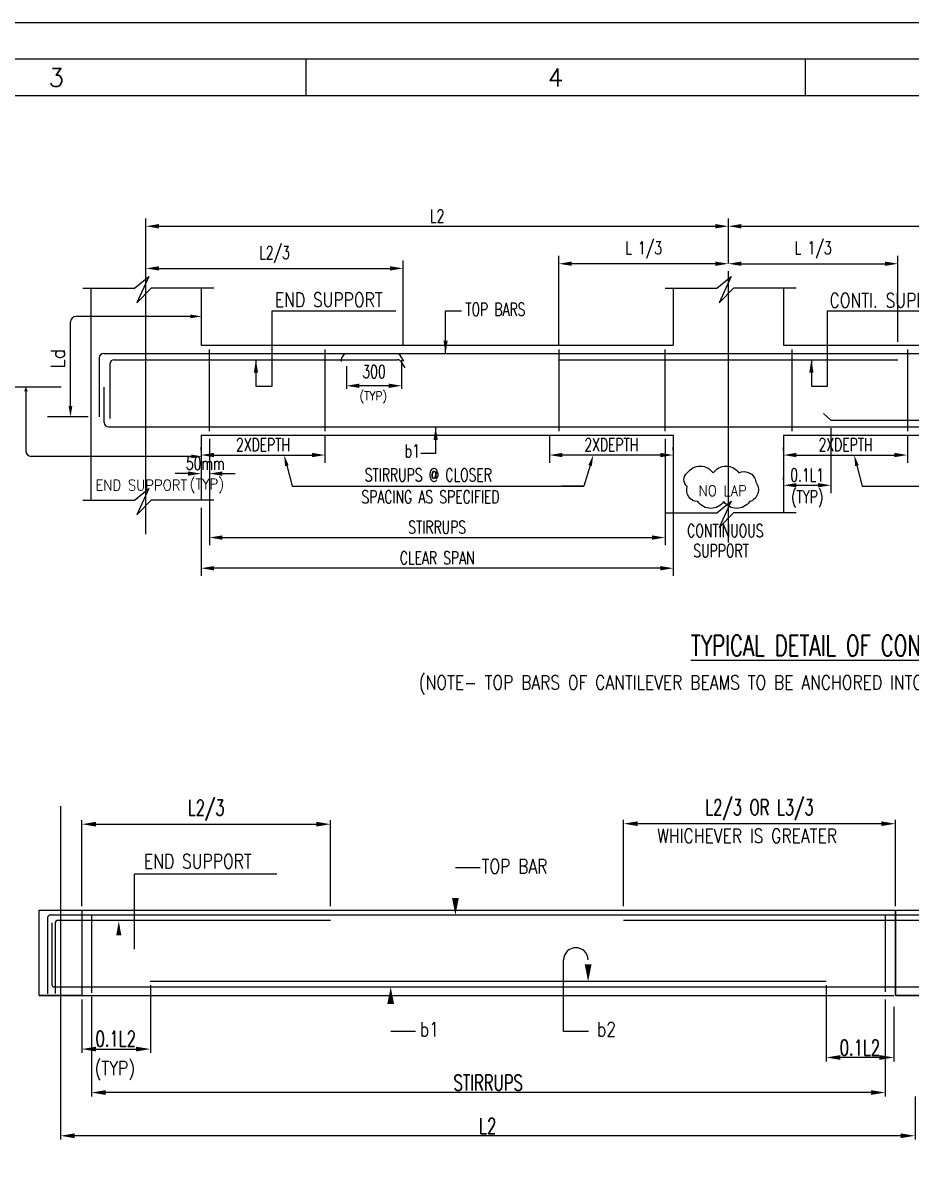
# Model space of a CAD drawing. Extents: x 520771 to 639546, y -254136 to -170582.
# Drawn here: x 545693 to 562885, y -192625 to -170582 of the extents above; entities that cross this region are included whole.
import ezdxf
from ezdxf.enums import TextEntityAlignment as Align
from ezdxf.lldxf.tags import DXFTag

# ---------------------------------------------------------------- set-up
doc = ezdxf.new("R2010")
doc.units = 0
doc.header["$LTSCALE"] = 500
doc.header["$MEASUREMENT"] = 0
doc.layers.get('DEFPOINTS').update_dxf_attribs({"color": 4})
for name, color, linetype in [('08', 4, 'Continuous'), ('CEN', 8, 'CENTER'), ('COL', 1, 'Continuous'), ('DIM', 5, 'Continuous'), ('hat', 8, 'Continuous'), ('LINK', 2, 'Continuous'), ('PNA', 10, 'Continuous'), ('REINFORCEMENT', 6, 'Continuous'), ('S-REINF', 6, 'Continuous'), ('S-SCHEDULE', 2, 'Continuous'), ('ST', 6, 'Continuous'), ('TXT', 4, 'Continuous')]:
    doc.layers.add(name, color=color, linetype=linetype)
doc.layers.add('HEADING-TXT', color=1, linetype='Continuous', lineweight=25)
doc.styles.add('ROMANS', font='r.shx', dxfattribs={"width": 0.7, "bigfont": 'bigfont.shx'})
doc.styles.add('ROMENT', font='r.shx', dxfattribs={"bigfont": 'bigfont.shx'})
tags = doc.linetypes.add('CENTER', pattern=[2, 1.25, -0.25, 0.25, -0.25]).pattern_tags.tags
tags[10:11] = [DXFTag(74, 4), DXFTag(75, 0), DXFTag(340, '0'), DXFTag(46, 1.0), DXFTag(50, 0.0), DXFTag(44, 0.0), DXFTag(45, 0.0)]
tags[8:9] = [DXFTag(74, 4), DXFTag(75, 0), DXFTag(340, '0'), DXFTag(46, 1.0), DXFTag(50, 0.0), DXFTag(44, 0.0), DXFTag(45, 0.0)]
tags[6:7] = [DXFTag(74, 4), DXFTag(75, 0), DXFTag(340, '0'), DXFTag(46, 1.0), DXFTag(50, 0.0), DXFTag(44, 0.0), DXFTag(45, 0.0)]
tags[4:5] = [DXFTag(74, 4), DXFTag(75, 0), DXFTag(340, '0'), DXFTag(46, 1.0), DXFTag(50, 0.0), DXFTag(44, 0.0), DXFTag(45, 0.0)]
doc.dimstyles.new('5', dxfattribs={"dimtxt": 250, "dimasz": 250, "dimexe": 60, "dimexo": 60, "dimgap": 150, "dimtad": 1, "dimdec": 0, "dimlfac": 0.2, "dimzin": 0, "dimdsep": 46, "dimtxsty": 'ROMANS', "dimcen": -250, "dimclrd": 5, "dimclre": 5, "dimclrt": 4, "dimadec": 0, "dimazin": 0, "dimtfac": 1, "dimtdec": 0, "dimtix": 1, "dimtofl": 0, "dimtmove": 2, "dimatfit": 3, "dimfxl": 1, "dimtolj": 1, "dimtzin": 0, "dimarcsym": 0})
doc.dimstyles.new('Copy of INT2TIMES', dxfattribs={"dimtxt": 300, "dimasz": 275, "dimexe": 75, "dimexo": 75, "dimgap": 40, "dimtad": 1, "dimdec": 0, "dimlfac": 0.5, "dimrnd": 5, "dimzin": 0, "dimdsep": 46, "dimtxsty": 'ROMANS', "dimcen": -1, "dimclrd": 5, "dimclre": 5, "dimclrt": 4, "dimadec": 0, "dimazin": 0, "dimtfac": 1, "dimtdec": 0, "dimtix": 1, "dimtofl": 0, "dimtmove": 2, "dimatfit": 3, "dimfxl": 1, "dimtolj": 1, "dimtzin": 0, "dimarcsym": 0})
doc.dimstyles.new('INT1', dxfattribs={"dimtxt": 250, "dimasz": 250, "dimexe": 150, "dimexo": 60, "dimgap": 75, "dimtad": 1, "dimdec": 0, "dimzin": 0, "dimdsep": 46, "dimtxsty": 'ROMANS', "dimcen": -250, "dimclrd": 5, "dimclre": 5, "dimclrt": 4, "dimadec": 0, "dimazin": 0, "dimtfac": 1, "dimtdec": 0, "dimtix": 1, "dimtofl": 0, "dimtmove": 2, "dimatfit": 3, "dimfxl": 1, "dimtolj": 1, "dimtzin": 0, "dimarcsym": 0})

# ---------------------------------------------------------------- blocks, each defined once
blk = doc.blocks.new('A1')
at = {"flags": 128}
blk.add_lwpolyline([(0, 0), (82779, 0), (82779, 58231), (0, 58231)], close=True, dxfattribs=at)
at = {"layer": 'PNA'}
for p, q in [((21187, 57739), (21187, 57247)), ((27921, 57739), (27921, 57247))]:
    blk.add_line(p, q, dxfattribs=at)
at = {"layer": 'PNA', "color": 1}
for points in [[(984, 492), (82287, 492), (82287, 57739), (984, 57739)], [(1969, 984), (81794, 984), (81794, 57247), (1969, 57247)]]:
    blk.add_lwpolyline(points, close=True, dxfattribs=at)
at = {"layer": 'PNA', "style": 'ROMANS'}
for s, p in [('3', (17821, 57493)), ('4', (24555, 57493))]:
    blk.add_text(s, height=246, dxfattribs=at).set_placement(p, align=Align.MIDDLE)
blk = doc.blocks.new('*D18')
at = {"layer": 'DEFPOINTS', "color": 0, "ltscale": 2, "transparency": 16777216}
for p in [(546422, -190783), (562959, -191295), (546422, -192132)]:
    blk.add_point(p, dxfattribs=at)
at = {"layer": 'DIM', "color": 5, "lineweight": -2, "ltscale": 2, "transparency": 16777216}
for p, q in [((546422, -190858), (546422, -192207)), ((562959, -191370), (562959, -192207)), ((562684, -192132), (546697, -192132))]:
    blk.add_line(p, q, dxfattribs=at)
at = {"layer": 'DIM', "color": 5, "ltscale": 2, "transparency": 16777216}
for points in [[(546697, -192086), (546697, -192178), (546422, -192132)], [(562684, -192086), (562684, -192178), (562959, -192132)]]:
    blk.add_solid(points, dxfattribs=at)
at = {"layer": 'DIM', "color": 4, "ltscale": 2, "transparency": 16777216, "insert": (554690, -191942), "char_height": 300, "attachment_point": 5, "style": 'ROMANS'}
blk.add_mtext('\\A1;L2', dxfattribs=at)
blk = doc.blocks.new('*D19')
at = {"layer": 'DEFPOINTS', "color": 0, "ltscale": 2, "transparency": 16777216}
for p in [(547020, -189367), (562380, -189416), (547020, -191295)]:
    blk.add_point(p, dxfattribs=at)
at = {"layer": 'DIM', "color": 5, "lineweight": -2, "ltscale": 2, "transparency": 16777216}
for p, q in [((547020, -189442), (547020, -191370)), ((562380, -189491), (562380, -191370)), ((562105, -191295), (547295, -191295))]:
    blk.add_line(p, q, dxfattribs=at)
at = {"layer": 'DIM', "color": 5, "ltscale": 2, "transparency": 16777216}
for points in [[(547295, -191249), (547295, -191341), (547020, -191295)], [(562105, -191249), (562105, -191341), (562380, -191295)]]:
    blk.add_solid(points, dxfattribs=at)
at = {"layer": 'DIM', "color": 4, "ltscale": 2, "transparency": 16777216, "insert": (554700, -191105), "char_height": 300, "attachment_point": 5, "style": 'ROMANS'}
blk.add_mtext('\\A1;STIRRUPS', dxfattribs=at)
blk = doc.blocks.new('*D21')
at = {"layer": 'DEFPOINTS', "color": 0, "ltscale": 2, "transparency": 16777216}
for p in [(561239, -189140), (562546, -189559), (561239, -190616)]:
    blk.add_point(p, dxfattribs=at)
at = {"layer": 'DIM', "color": 5, "lineweight": -2, "ltscale": 2, "transparency": 16777216}
for p, q in [((561239, -189215), (561239, -190691)), ((562546, -189634), (562546, -190691)), ((562271, -190616), (561514, -190616))]:
    blk.add_line(p, q, dxfattribs=at)
at = {"layer": 'DIM', "color": 5, "ltscale": 2, "transparency": 16777216}
for points in [[(561514, -190570), (561514, -190662), (561239, -190616)], [(562271, -190570), (562271, -190662), (562546, -190616)]]:
    blk.add_solid(points, dxfattribs=at)
at = {"layer": 'DIM', "color": 4, "ltscale": 2, "transparency": 16777216, "insert": (561892, -190426), "char_height": 300, "attachment_point": 5, "style": 'ROMANS'}
blk.add_mtext('\\A1;{\\A1;0.1L2}', dxfattribs=at)
blk = doc.blocks.new('*D30')
at = {"layer": 'DEFPOINTS', "color": 0, "ltscale": 2, "transparency": 16777216}
for p in [(551648, -186099), (546835, -187762), (551648, -187762)]:
    blk.add_point(p, dxfattribs=at)
at = {"layer": 'DIM', "color": 5, "lineweight": -2, "ltscale": 2, "transparency": 16777216}
for p, q in [((546835, -187687), (546835, -186024)), ((551648, -187687), (551648, -186024)), ((547110, -186099), (551373, -186099))]:
    blk.add_line(p, q, dxfattribs=at)
at = {"layer": 'DIM', "color": 5, "ltscale": 2, "transparency": 16777216}
for points in [[(547110, -186053), (547110, -186145), (546835, -186099)], [(551373, -186053), (551373, -186145), (551648, -186099)]]:
    blk.add_solid(points, dxfattribs=at)
at = {"layer": 'DIM', "color": 4, "ltscale": 2, "transparency": 16777216, "insert": (549242, -185830), "char_height": 300, "attachment_point": 5, "style": 'ROMANS'}
blk.add_mtext('\\A1;L2/3', dxfattribs=at)
blk = doc.blocks.new('*D31')
at = {"layer": 'DEFPOINTS', "color": 0, "transparency": 16777216}
for p in [(557319, -186090), (557319, -187762), (562579, -187762)]:
    blk.add_point(p, dxfattribs=at)
at = {"layer": 'TXT', "color": 5, "lineweight": -2, "transparency": 16777216}
for p, q in [((557319, -187687), (557319, -186015)), ((562579, -187687), (562579, -186015)), ((562304, -186090), (557594, -186090))]:
    blk.add_line(p, q, dxfattribs=at)
at = {"layer": 'TXT', "color": 5, "transparency": 16777216}
for points in [[(557594, -186044), (557594, -186136), (557319, -186090)], [(562304, -186044), (562304, -186136), (562579, -186090)]]:
    blk.add_solid(points, dxfattribs=at)
at = {"layer": 'TXT', "color": 4, "transparency": 16777216, "insert": (559949, -185822), "char_height": 300, "attachment_point": 5, "style": 'ROMANS'}
blk.add_mtext('\\A1;L2/3 OR L3/3', dxfattribs=at)
blk = doc.blocks.new('*D42')
at = {"layer": 'DEFPOINTS', "color": 0, "ltscale": 2, "transparency": 16777216}
for p in [(548161, -189140), (546835, -189416), (548161, -190453)]:
    blk.add_point(p, dxfattribs=at)
at = {"layer": 'DIM', "color": 5, "lineweight": -2, "ltscale": 2, "transparency": 16777216}
for p, q in [((548161, -189215), (548161, -190528)), ((546835, -189491), (546835, -190528)), ((547110, -190453), (547886, -190453))]:
    blk.add_line(p, q, dxfattribs=at)
at = {"layer": 'DIM', "color": 5, "ltscale": 2, "transparency": 16777216}
for points in [[(547110, -190408), (547110, -190499), (546835, -190453)], [(547886, -190408), (547886, -190499), (548161, -190453)]]:
    blk.add_solid(points, dxfattribs=at)
at = {"layer": 'DIM', "color": 4, "ltscale": 2, "transparency": 16777216, "insert": (547492, -190253), "char_height": 300, "attachment_point": 5, "style": 'ROMANS'}
blk.add_mtext('\\A1;0.1L2', dxfattribs=at)
blk = doc.blocks.new('*D67')
at = {"layer": 'DEFPOINTS', "color": 0, "transparency": 16777216}
for p in [(570059, -174522), (559347, -175391), (570059, -175391)]:
    blk.add_point(p, dxfattribs=at)
at = {"layer": 'DIM', "color": 5, "lineweight": -2, "transparency": 16777216}
for p, q in [((559347, -175241), (559347, -174372)), ((559597, -174522), (569809, -174522)), ((570059, -175241), (570059, -174372))]:
    blk.add_line(p, q, dxfattribs=at)
at = {"layer": 'DIM', "color": 5, "transparency": 16777216}
for points in [[(559597, -174480), (559597, -174564), (559347, -174522)], [(569809, -174480), (569809, -174564), (570059, -174522)]]:
    blk.add_solid(points, dxfattribs=at)
at = {"layer": 'DIM', "color": 4, "transparency": 16777216, "insert": (564703, -174256), "char_height": 250, "attachment_point": 5, "style": 'ROMANS'}
blk.add_mtext('\\A1;L1(BIGGER SPAN)', dxfattribs=at)
blk = doc.blocks.new('*D68')
at = {"layer": 'DEFPOINTS', "color": 0, "transparency": 16777216}
for p in [(559347, -175391), (562629, -175248), (562629, -176907)]:
    blk.add_point(p, dxfattribs=at)
at = {"layer": 'DIM', "color": 5, "lineweight": -2, "transparency": 16777216}
for p, q in [((559347, -175241), (559347, -175098)), ((562629, -176757), (562629, -175098)), ((559597, -175248), (562379, -175248))]:
    blk.add_line(p, q, dxfattribs=at)
at = {"layer": 'DIM', "color": 5, "transparency": 16777216}
for points in [[(559597, -175206), (559597, -175289), (559347, -175248)], [(562379, -175206), (562379, -175289), (562629, -175248)]]:
    blk.add_solid(points, dxfattribs=at)
at = {"layer": 'DIM', "color": 4, "transparency": 16777216, "insert": (560988, -174982), "char_height": 250, "attachment_point": 5, "style": 'ROMANS'}
blk.add_mtext('\\A1;L 1/3', dxfattribs=at)
blk = doc.blocks.new('*D69')
at = {"layer": 'DEFPOINTS', "color": 0, "transparency": 16777216}
for p in [(553052, -175338), (548076, -175538), (553052, -176978)]:
    blk.add_point(p, dxfattribs=at)
at = {"layer": 'DIM', "color": 5, "lineweight": -2, "transparency": 16777216}
for p, q in [((548076, -175388), (548076, -175188)), ((553052, -176828), (553052, -175188)), ((548326, -175338), (552802, -175338))]:
    blk.add_line(p, q, dxfattribs=at)
at = {"layer": 'DIM', "color": 5, "transparency": 16777216}
for points in [[(548326, -175297), (548326, -175380), (548076, -175338)], [(552802, -175297), (552802, -175380), (553052, -175338)]]:
    blk.add_solid(points, dxfattribs=at)
at = {"layer": 'DIM', "color": 4, "transparency": 16777216, "insert": (550564, -175073), "char_height": 250, "attachment_point": 5, "style": 'ROMANS'}
blk.add_mtext('\\A1;L2/3', dxfattribs=at)
blk = doc.blocks.new('*D70')
at = {"layer": 'DEFPOINTS', "color": 0, "transparency": 16777216}
for p in [(556065, -175248), (559347, -175391), (556065, -176987)]:
    blk.add_point(p, dxfattribs=at)
at = {"layer": 'DIM', "color": 5, "lineweight": -2, "transparency": 16777216}
for p, q in [((556065, -176837), (556065, -175098)), ((559347, -175241), (559347, -175098)), ((559097, -175248), (556315, -175248))]:
    blk.add_line(p, q, dxfattribs=at)
at = {"layer": 'DIM', "color": 5, "transparency": 16777216}
for points in [[(556315, -175206), (556315, -175289), (556065, -175248)], [(559097, -175206), (559097, -175289), (559347, -175248)]]:
    blk.add_solid(points, dxfattribs=at)
at = {"layer": 'DIM', "color": 4, "transparency": 16777216, "insert": (557706, -174982), "char_height": 250, "attachment_point": 5, "style": 'ROMANS'}
blk.add_mtext('\\A1;L 1/3', dxfattribs=at)
blk = doc.blocks.new('*D71')
at = {"layer": 'DEFPOINTS', "color": 0, "transparency": 16777216}
for p in [(549143, -179824), (558281, -179824), (549143, -181143)]:
    blk.add_point(p, dxfattribs=at)
at = {"layer": 'DIM', "color": 5, "lineweight": -2, "transparency": 16777216}
for p, q in [((549143, -179974), (549143, -181293)), ((558281, -179974), (558281, -181293)), ((558031, -181143), (549393, -181143))]:
    blk.add_line(p, q, dxfattribs=at)
at = {"layer": 'DIM', "color": 5, "transparency": 16777216}
for points in [[(549393, -181102), (549393, -181185), (549143, -181143)], [(558031, -181102), (558031, -181185), (558281, -181143)]]:
    blk.add_solid(points, dxfattribs=at)
at = {"layer": 'DIM', "color": 4, "transparency": 16777216, "insert": (553712, -180943), "char_height": 250, "attachment_point": 5, "style": 'ROMANS'}
blk.add_mtext('\\A1;CLEAR SPAN', dxfattribs=at)
blk = doc.blocks.new('*D72')
at = {"layer": 'DEFPOINTS', "color": 0, "transparency": 16777216}
for p in [(549303, -178489), (558121, -178489), (558121, -180549)]:
    blk.add_point(p, dxfattribs=at)
at = {"layer": 'DIM', "color": 5, "lineweight": -2, "transparency": 16777216}
for p, q in [((549303, -178639), (549303, -180699)), ((558121, -178639), (558121, -180699)), ((549553, -180549), (557871, -180549))]:
    blk.add_line(p, q, dxfattribs=at)
at = {"layer": 'DIM', "color": 5, "transparency": 16777216}
for points in [[(549553, -180508), (549553, -180591), (549303, -180549)], [(557871, -180508), (557871, -180591), (558121, -180549)]]:
    blk.add_solid(points, dxfattribs=at)
at = {"layer": 'DIM', "color": 4, "transparency": 16777216, "insert": (553712, -180349), "char_height": 250, "attachment_point": 5, "style": 'ROMANS'}
blk.add_mtext('\\A1;STIRRUPS', dxfattribs=at)
blk = doc.blocks.new('*D73')
at = {"layer": 'DEFPOINTS', "color": 0, "transparency": 16777216}
for p in [(551957, -177170), (553023, -177054), (551957, -177611)]:
    blk.add_point(p, dxfattribs=at)
at = {"layer": 'DIM', "color": 5, "lineweight": -2, "transparency": 16777216}
for p, q in [((553023, -177114), (553023, -177671)), ((551957, -177230), (551957, -177671)), ((552773, -177611), (552207, -177611))]:
    blk.add_line(p, q, dxfattribs=at)
at = {"layer": 'DIM', "color": 5, "transparency": 16777216}
for points in [[(552207, -177569), (552207, -177653), (551957, -177611)], [(552773, -177569), (552773, -177653), (553023, -177611)]]:
    blk.add_solid(points, dxfattribs=at)
at = {"layer": 'DIM', "color": 4, "transparency": 16777216, "insert": (552490, -177336), "char_height": 250, "attachment_point": 5, "style": 'ROMANS'}
blk.add_mtext('\\A1;300', dxfattribs=at)
blk = doc.blocks.new('*D74')
at = {"layer": 'DEFPOINTS', "color": 0, "transparency": 16777216}
for p in [(551540, -178418), (551540, -178952), (549143, -179006)]:
    blk.add_point(p, dxfattribs=at)
at = {"layer": 'DIM', "color": 5, "lineweight": -2, "transparency": 16777216}
for p, q in [((551540, -178568), (551540, -179102)), ((549143, -178856), (549143, -178802)), ((549393, -178952), (551290, -178952))]:
    blk.add_line(p, q, dxfattribs=at)
at = {"layer": 'DIM', "color": 5, "transparency": 16777216}
for points in [[(549393, -178910), (549393, -178994), (549143, -178952)], [(551290, -178910), (551290, -178994), (551540, -178952)]]:
    blk.add_solid(points, dxfattribs=at)
at = {"layer": 'DIM', "color": 4, "transparency": 16777216, "insert": (550341, -178752), "char_height": 250, "attachment_point": 5, "style": 'ROMANS'}
blk.add_mtext('\\A1;2XDEPTH', dxfattribs=at)
blk = doc.blocks.new('*D75')
at = {"layer": 'DEFPOINTS', "color": 0, "transparency": 16777216}
for p in [(549303, -179190), (549143, -179270), (549143, -179312)]:
    blk.add_point(p, dxfattribs=at)
at = {"layer": 'DIM', "color": 5, "lineweight": -2, "transparency": 16777216}
for p, q in [((548893, -179312), (548643, -179312)), ((549143, -179420), (549143, -179462)), ((549303, -179340), (549303, -179462)), ((549553, -179312), (549803, -179312))]:
    blk.add_line(p, q, dxfattribs=at)
at = {"layer": 'DIM', "color": 5, "transparency": 16777216}
for points in [[(548893, -179270), (548893, -179353), (549143, -179312)], [(549553, -179270), (549553, -179353), (549303, -179312)]]:
    blk.add_solid(points, dxfattribs=at)
at = {"layer": 'DIM', "color": 4, "transparency": 16777216, "insert": (549223, -179112), "char_height": 250, "attachment_point": 5, "style": 'ROMANS'}
blk.add_mtext('\\A1;50mm', dxfattribs=at)
blk = doc.blocks.new('*D76')
at = {"layer": 'DEFPOINTS', "color": 0, "transparency": 16777216}
for p in [(555883, -178418), (555883, -178952), (558281, -179006)]:
    blk.add_point(p, dxfattribs=at)
at = {"layer": 'DIM', "color": 5, "lineweight": -2, "transparency": 16777216}
for p, q in [((555883, -178568), (555883, -179102)), ((558031, -178952), (556133, -178952)), ((558281, -178856), (558281, -178802))]:
    blk.add_line(p, q, dxfattribs=at)
at = {"layer": 'DIM', "color": 5, "transparency": 16777216}
for points in [[(556133, -178910), (556133, -178994), (555883, -178952)], [(558031, -178910), (558031, -178994), (558281, -178952)]]:
    blk.add_solid(points, dxfattribs=at)
at = {"layer": 'DIM', "color": 4, "transparency": 16777216, "insert": (557082, -178752), "char_height": 250, "attachment_point": 5, "style": 'ROMANS'}
blk.add_mtext('\\A1;2XDEPTH', dxfattribs=at)
blk = doc.blocks.new('*D77')
at = {"layer": 'DEFPOINTS', "color": 0, "transparency": 16777216}
for p in [(559347, -174522), (548076, -175391), (559347, -175391)]:
    blk.add_point(p, dxfattribs=at)
at = {"layer": 'DIM', "color": 5, "lineweight": -2, "transparency": 16777216}
for p, q in [((548076, -175241), (548076, -174372)), ((548326, -174522), (559097, -174522)), ((559347, -175241), (559347, -174372))]:
    blk.add_line(p, q, dxfattribs=at)
at = {"layer": 'DIM', "color": 5, "transparency": 16777216}
for points in [[(548326, -174480), (548326, -174564), (548076, -174522)], [(559097, -174480), (559097, -174564), (559347, -174522)]]:
    blk.add_solid(points, dxfattribs=at)
at = {"layer": 'DIM', "color": 4, "transparency": 16777216, "insert": (553712, -174322), "char_height": 250, "attachment_point": 5, "style": 'ROMANS'}
blk.add_mtext('\\A1;L2', dxfattribs=at)
blk = doc.blocks.new('*D82')
at = {"layer": 'DEFPOINTS', "color": 0, "transparency": 16777216}
for p in [(562811, -178418), (562811, -178952), (560414, -179006)]:
    blk.add_point(p, dxfattribs=at)
at = {"layer": 'DIM', "color": 5, "lineweight": -2, "transparency": 16777216}
for p, q in [((562811, -178568), (562811, -179102)), ((560414, -178856), (560414, -178802)), ((560664, -178952), (562561, -178952))]:
    blk.add_line(p, q, dxfattribs=at)
at = {"layer": 'DIM', "color": 5, "transparency": 16777216}
for points in [[(560664, -178910), (560664, -178994), (560414, -178952)], [(562561, -178910), (562561, -178994), (562811, -178952)]]:
    blk.add_solid(points, dxfattribs=at)
at = {"layer": 'DIM', "color": 4, "transparency": 16777216, "insert": (561613, -178752), "char_height": 250, "attachment_point": 5, "style": 'ROMANS'}
blk.add_mtext('\\A1;2XDEPTH', dxfattribs=at)
blk = doc.blocks.new('*D88')
at = {"layer": 'DEFPOINTS', "color": 0, "transparency": 16777216}
for p in [(561330, -178279), (560414, -179590), (561330, -179537)]:
    blk.add_point(p, dxfattribs=at)
at = {"layer": 'DIM', "color": 5, "lineweight": -2, "transparency": 16777216}
for p, q in [((561330, -178429), (561330, -179687)), ((560414, -179440), (560414, -179387)), ((560664, -179537), (561080, -179537))]:
    blk.add_line(p, q, dxfattribs=at)
at = {"layer": 'DIM', "color": 5, "transparency": 16777216}
for points in [[(560664, -179495), (560664, -179578), (560414, -179537)], [(561080, -179495), (561080, -179578), (561330, -179537)]]:
    blk.add_solid(points, dxfattribs=at)
at = {"layer": 'DIM', "color": 4, "transparency": 16777216, "char_height": 250, "attachment_point": 5, "style": 'ROMANS'}
for s, insert in [('\\A1;0.1L1', (560872, -179337)), ('\\A1;(TYP)', (560872, -179802))]:
    blk.add_mtext(s, dxfattribs=dict(at, insert=insert))

msp = doc.modelspace()

# ---------------------------------------------------------------- linework, layer by layer
at = {"color": 1}
msp.add_lwpolyline([(558552.3, -179297.4, -0.5205671), (559052.3, -179297.4, -0.5205671), (559552.3, -179297.4, -0.5205671), (559877.1, -179472.6, -0.5205671), (559758.4, -179854, -0.5205671), (559258.4, -179854, -0.5205671), (558758.4, -179854, -0.5205671), (558552.3, -179560.1, -0.5205671)], format="xyb", close=True, dxfattribs=at)
at = {"layer": '08'}
for p, q in [((549142.5, -176825.6), (558280.5, -176825.6)), ((560413.9, -176825.6), (568972.7, -176825.6)), ((549142.5, -178568.9), (558280.5, -178568.9)), ((560413.9, -178568.9), (568972.7, -178568.9)), ((546008.2, -187761.9), (573382.9, -187761.9)), ((546835, -187761.9), (546835, -189415.6)), ((562578.7, -187761.9), (562578.7, -189415.6)), ((546008.2, -189415.6), (546835, -189415.6)), ((546835, -189415.6), (562545.7, -189415.6)), ((562578.7, -189415.6), (563339.5, -189415.6))]:
    msp.add_line(p, q, dxfattribs=at)
at = {"layer": '08', "elevation": 0}
for points in [[(546008.2, -187761.9), (546835, -187761.9), (546835, -189415.6), (546008.2, -189415.6)], [(562578.7, -187761.9), (563339.5, -187761.9), (563339.5, -189415.6), (562578.7, -189415.6)]]:
    msp.add_lwpolyline(points, close=True, dxfattribs=at)
at = {"layer": 'CEN'}
for p, q in [((548075.9, -180483.3), (548075.9, -175390.8)), ((559347.2, -180646.6), (559347.2, -175390.8)), ((546421.6, -185749.9), (546421.6, -191294.8))]:
    msp.add_line(p, q, dxfattribs=at)
at = {"layer": 'COL', "ltscale": 2}
for p, q in [((547009.2, -175720.2), (547009.2, -179824.1)), ((549142.5, -175712.7), (549142.5, -176825.6)), ((558280.5, -175720.2), (558280.5, -176825.6)), ((560413.9, -175712.7), (560413.9, -176825.6)), ((549142.5, -178568.9), (549142.5, -179816.6)), ((558280.5, -178568.9), (558280.5, -180070.7)), ((560413.9, -178568.9), (560413.9, -180063.3))]:
    msp.add_line(p, q, dxfattribs=at)
at = {"layer": 'DIM'}
for p, q in [((548937, -176267.8), (546720.6, -176267.8)), ((550802.6, -179157.7), (550904.2, -179556.6)), ((556670.2, -179155), (556547.6, -179556.6)), ((561834.5, -179157.7), (561936, -179556.6)), ((550904.2, -179556.6), (556316.6, -179556.6)), ((556335.5, -179556.6), (556116, -179556.6)), ((556316.6, -179556.6), (556547.6, -179556.6)), ((556547.6, -179556.6), (556335.5, -179556.6)), ((561936, -179556.6), (567248.3, -179556.6))]:
    msp.add_line(p, q, dxfattribs=at)
at = {"layer": 'DIM', "ltscale": 2}
for p, q in [((546615.2, -178004.5), (546615.2, -176373.2)), ((546432.4, -177635.6), (545450.2, -177635.6)), ((545751.7, -177719.3), (545751.7, -178873)), ((546955.4, -178211.6), (546173.7, -178211.6)), ((548952.4, -178978.5), (545857.1, -178978.5)), ((547854.3, -188521.6), (547854.3, -187063.6)), ((547854.3, -187063.6), (550609.5, -187063.6)), ((554546.7, -186944.6), (554065.3, -186944.6)), ((556157.7, -190111.2), (556157.7, -188728.6)), ((553293.7, -190111.2), (552812.3, -190111.2)), ((556639.1, -190111.2), (556157.7, -190111.2))]:
    msp.add_line(p, q, dxfattribs=at)
at = {"layer": 'DIM', "ltscale": 2, "elevation": 0, "flags": 128}
for points in [[(554065.3, -186944.6, 0, 0, 0), (554065.3, -187857.3, 0, 132.3, 0), (554065.3, -187526.7, 132.3, 132.3, 0)], [(547854.3, -188521.6, 0, 0, 0), (547550.6, -188521.6, 0, 0, 0), (547550.6, -187978.1, 0, 99.2, 0), (547550.6, -188253.5, 99.2, 99.2, 0)], [(556633.2, -188728.6, 0, 0, 0), (556633.2, -189142.5, 0, 132.3, 0), (556633.2, -188812, 132.3, 132.3, 0)], [(552812.3, -190111.2, 0, 0, 0), (552812.3, -189250.3, 0, 132.3, 0), (552812.3, -189580.8, 132.3, 132.3, 0)]]:
    msp.add_lwpolyline(points, format="xyseb", dxfattribs=at)
at = {"layer": 'DIM', "color": 5}
msp.add_arc((546720.6, -176373.2), 105.4, 90, 180, dxfattribs=at)
at = {"layer": 'DIM', "ltscale": 2}
for centre, radius, start, end in [((545857.1, -178873), 105.4, 180, 270), ((556395.5, -188728.6), 237.7, 0, 180)]:
    msp.add_arc(centre, radius, start, end, dxfattribs=at)
at = {"layer": 'DIM', "color": 5}
for points in [[(548937, -176232.2), (548937, -176303.4), (549150.7, -176267.8)], [(548952.4, -179014.1), (548952.4, -178942.8), (549166.1, -178978.5)]]:
    msp.add_solid(points, dxfattribs=at)
at = {"layer": 'DIM', "ltscale": 2}
for points in [[(545788.6, -177719.3), (545717.4, -177719.3), (545753, -177629)], [(546650.8, -178004.5), (546579.6, -178004.5), (546615.2, -178218.2)]]:
    msp.add_solid(points, dxfattribs=at)
at = {"layer": 'DIM'}
for points in [[(550768.4, -179166.4), (550836.9, -179149), (550750.3, -178952.1)], [(556636.4, -179144.6), (556704, -179165.3), (556732.2, -178952.1)], [(561800.2, -179166.4), (561868.7, -179149), (561782.2, -178952.1)]]:
    msp.add_solid(points, dxfattribs=at)
at = {"layer": 'hat', "elevation": 0}
for points in [[(546854, -175720.2), (547854.4, -175720.2), (548131, -175496.3), (547899.2, -176003.9), (548183.3, -175712.7), (549387, -175712.7)], [(558125.4, -175720.2), (559125.7, -175720.2), (559402.3, -175496.3), (559170.6, -176003.9), (559454.6, -175712.7), (560658.4, -175712.7)], [(546854, -179824.1), (547854.4, -179824.1), (548131, -179600.2), (547899.2, -180107.8), (548183.3, -179816.6), (549387, -179816.6)], [(558125.4, -180070.7), (559125.7, -180070.7), (559402.3, -179846.8), (559170.6, -180354.4), (559454.6, -180063.3), (560658.4, -180063.3)]]:
    msp.add_lwpolyline(points, dxfattribs=at)
at = {"layer": 'LINK'}
for p, q in [((549302.5, -176905.6), (549302.5, -178488.9)), ((551540.2, -176905.6), (551540.2, -178488.9)), ((556064.9, -176905.6), (556064.9, -178488.9)), ((558120.5, -176905.6), (558120.5, -178488.9)), ((558120.5, -176905.6), (558120.5, -178488.9)), ((560573.9, -176905.6), (560573.9, -178488.9)), ((562811.5, -176905.6), (562811.5, -178488.9)), ((547019.7, -187859.8), (547019.7, -189367.1)), ((562380, -187854.5), (562380, -189345.5))]:
    msp.add_line(p, q, dxfattribs=at)
at = {"layer": 'REINFORCEMENT', "linetype": 'Continuous'}
for p, q in [((546321.5, -188007.5), (546321.5, -189376.8)), ((546371.5, -187957.5), (551648.5, -187957.5)), ((557318.8, -187957.5), (568599.4, -187957.5)), ((548160.7, -189140), (561239.1, -189140))]:
    msp.add_line(p, q, dxfattribs=at)
msp.add_arc((546371.5, -188007.5), 50, 90, 180, dxfattribs=at)
at = {"layer": 'S-REINF'}
for p, q in [((547254.7, -176987), (556102.7, -176987)), ((552969.5, -176987), (553063, -177135.5)), ((556065.4, -176987), (562629, -176987)), ((562629, -176987), (566244, -176987)), ((547169.2, -177072.5), (547169.2, -178212.9)), ((547377.8, -177191.3), (547377.8, -178243.3)), ((547463.2, -177105.8), (552945.9, -177105.8)), ((553005.7, -177138.8), (553084.2, -177263.5)), ((556065.4, -177106.1), (562629, -177106.1)), ((547266.3, -178323.4), (547266.3, -177638)), ((561185.3, -178145.4), (561329.9, -178279)), ((561329.9, -178279), (568056.7, -178279)), ((547351.8, -178408.9), (560261.7, -178408.9)), ((560260.1, -178408.9), (574108.5, -178408.9))]:
    msp.add_line(p, q, dxfattribs=at)
for centre, radius, start, end in [((547254.7, -177072.5), 85.5, 90, 180), ((552024, -177135.6), 171.7, 120.08061, 182.72872), ((547463.2, -177191.3), 85.5, 90, 180), ((552945.9, -177176.5), 70.7, 32.20593, 90), ((547351.8, -178323.4), 85.5, 180, 270)]:
    msp.add_arc(centre, radius, start, end, dxfattribs=at)
at = {"layer": 'ST'}
for p, q in [((546173.5, -187907.3), (546173.5, -189381.1)), ((546223.5, -187857.3), (573382.9, -187857.3)), ((546256.2, -188011), (546256.2, -189200.3)), ((546306.2, -189250.3), (548902.2, -189250.3)), ((546835, -189250.3), (565202.2, -189250.3))]:
    msp.add_line(p, q, dxfattribs=at)
for centre, start, end in [((546223.5, -187907.3), 90, 180), ((546306.2, -189200.3), 180, 270)]:
    msp.add_arc(centre, 50, start, end, dxfattribs=at)

# ---------------------------------------------------------------- block references
at = {"xscale": 1.434849416022188, "yscale": 1.434849416022188, "zscale": 1.434849416123004}
msp.add_blockref('A1', (520770.9, -254135.6), dxfattribs=at)

# ---------------------------------------------------------------- texts
at = {"layer": 'DIM', "style": 'ROMANS', "width": 0.9}
msp.add_text('(TYP)', height=166.67, dxfattribs=at).set_placement((552207.8, -177890.9))
at = {"layer": 'HEADING-TXT', "color": 6, "style": 'ROMANS', "width": 0.7}
msp.add_text('%%UTYPICAL DETAIL OF CONTINUOUS FRAMING BEAM.', height=400, dxfattribs=at).set_placement((563176.4, -182642.7), align=Align.MIDDLE_CENTER)
at = {"layer": 'S-SCHEDULE', "color": 4, "style": 'ROMANS', "width": 0.7}
for s, p in [('TOP BARS', (554256.9, -176256.4)), ('b1', (553084.9, -178997.6)), ('STIRRUPS @ CLOSER', (552310.6, -179461.3)), ('SPACING AS SPECIFIED', (552246, -179886.4)), ('CONTINUOUS  ', (558549.5, -180541.2)), (' SUPPORT', (558549.5, -180930.3))]:
    msp.add_text(s, height=250, dxfattribs=at).set_placement(p)
at = {"layer": 'TXT'}
for s, height, style, width, p in [('END SUPPORT', 275, 'ROMENT', 0.8, (550572.6, -176083)), ('CONTI. SUPPORT', 275, 'ROMENT', 0.8, (561305.3, -176094.2)), ('(TYP)', 208.33, 'ROMANS', 0.9, (548921.4, -179618.3)), ('NO LAP', 208.33, 'ROMANS', 0.9, (558771.4, -179746.9)), ('WHICHEVER IS GREATER', 275, 'ROMENT', 0.8, (557969.4, -186462.1)), ('END SUPPORT', 275, 'ROMENT', 0.8, (548038.8, -186955.3)), ('TOP BAR', 275, 'ROMENT', 0.8, (554572.2, -187052.8)), ('b1', 275, 'ROMENT', 0.8, (553376.3, -190208.5)), ('b2', 275, 'ROMENT', 0.8, (556804.8, -190208.5)), ('(TYP)', 275, 'ROMENT', 0.8, (547082.4, -190961.6))]:
    msp.add_text(s, height=height, dxfattribs=dict(at, style=style, width=width)).set_placement(p)
at = {"layer": 'TXT', "style": 'ROMANS', "width": 0.9}
msp.add_text('Ld', height=275, rotation=90, dxfattribs=at).set_placement((546370.5, -177085.4), align=Align.MIDDLE)
msp.add_text('END SUPPORT', height=208.333, dxfattribs=at).set_placement((547986.7, -179534.8), align=Align.MIDDLE_CENTER)
at = {"layer": 'TXT', "linetype": 'ByBlock', "style": 'ROMANS', "width": 0.8}
msp.add_text('(NOTE- TOP BARS OF CANTILEVER BEAMS TO BE ANCHORED INTO ADJACENT SPAN FOR MIN. 1.5XL, WHERE L IS CANTILEVER SPAN.)', height=275, dxfattribs=at).set_placement((563176.4, -183357.1), align=Align.MIDDLE_CENTER)

# ---------------------------------------------------------------- dimensions: what is measured, and where the dimension line sits
at = {"layer": 'DIM'}
for base, p1, p2, text, picture, middle in [((570059.4, -174521.9), (559347.2, -175390.8), (570059.4, -175390.8), 'L1(BIGGER SPAN)', '*D67', (564703.3, -174256.5)), ((559347.2, -174521.9), (548075.9, -175390.8), (559347.2, -175390.8), 'L2', '*D77', (553711.5, -174321.9)), ((556065.4, -175247.5), (559347.2, -175390.8), (556065.4, -176987), 'L 1/3', '*D70', (557706.3, -174982.1)), ((562629, -175247.5), (559347.2, -175390.8), (562629, -176907.4), 'L 1/3', '*D68', (560988.1, -174982.1)), ((553051.9, -175338.5), (548075.9, -175537.8), (553051.9, -176977.8), 'L2/3', '*D69', (550563.9, -175073)), ((561329.9, -179536.6), (560413.9, -179590.2), (561329.9, -178279), '0.1L1\\X(TYP)', '*D88', (560871.9, -179536.6)), ((551540.2, -178952.1), (549142.5, -179005.7), (551540.2, -178418.2), '2XDEPTH', '*D74', (550341.3, -178752.1)), ((558120.5, -180549.3), (549302.5, -178488.9), (558120.5, -178488.9), 'STIRRUPS', '*D72', (553711.5, -180349.3)), ((555882.9, -178952.1), (558280.5, -179005.7), (555882.9, -178418.2), '2XDEPTH', '*D76', (557081.7, -178752.1)), ((562811.5, -178952.1), (560413.9, -179005.7), (562811.5, -178418.2), '2XDEPTH', '*D82', (561612.7, -178752.1)), ((549142.5, -179311.7), (549302.5, -179189.7), (549142.5, -179269.7), '50mm', '*D75', (549222.5, -179111.7)), ((549142.5, -181143.4), (558280.5, -179824.1), (549142.5, -179824.1), 'CLEAR SPAN', '*D71', (553711.5, -180943.4))]:
    dim = msp.add_linear_dim(base=base, p1=p1, p2=p2, text=text, dimstyle='INT1', override={"dimexo": 150, "dimlfac": 0.25}, dxfattribs=at)
    dim.commit()
    dim.dimension.update_dxf_attribs({"geometry": picture, "text_midpoint": middle})
dim = msp.add_linear_dim(base=(551956.8, -177611), p1=(553023.4, -177054), p2=(551956.8, -177170), text='300', dimstyle='5', dxfattribs=at)
dim.commit()
dim.dimension.update_dxf_attribs({"geometry": '*D73', "text_midpoint": (552490.1, -177336)})
at = {"layer": 'DIM', "ltscale": 2}
dim = msp.add_linear_dim(base=(551648.5, -186099.1), p1=(546835, -187761.9), p2=(551648.5, -187761.9), text='L2/3', dimstyle='Copy of INT2TIMES', dxfattribs=at)
dim.commit()
dim.dimension.update_dxf_attribs({"geometry": '*D30', "text_midpoint": (549241.8, -185830.5)})
dim = msp.add_linear_dim(base=(548160.7, -190453.5), p1=(546835, -189415.6), p2=(548160.7, -189140), text='0.1L2', dimstyle='Copy of INT2TIMES', dxfattribs=at)
dim.commit()
dim.dimension.update_dxf_attribs({"geometry": '*D42', "text_midpoint": (547491.9, -190253.5), "dimtype": 160})
for base, p1, p2, text, picture, middle in [((561239.1, -190615.8), (562545.7, -189559), (561239.1, -189140), '{\\A1;0.1L2}', '*D21', (561892.4, -190425.8)), ((547019.7, -191294.8), (562380, -189415.6), (547019.7, -189367.1), 'STIRRUPS', '*D19', (554699.9, -191104.8)), ((546421.6, -192132.3), (562959.1, -191294.8), (546421.6, -190782.7), 'L2', '*D18', (554690.3, -191942.3))]:
    dim = msp.add_linear_dim(base=base, p1=p1, p2=p2, angle=180, text=text, dimstyle='Copy of INT2TIMES', dxfattribs=at)
    dim.commit()
    dim.dimension.update_dxf_attribs({"geometry": picture, "text_midpoint": middle})
at = {"layer": 'TXT'}
dim = msp.add_linear_dim(base=(557318.8, -186090.2), p1=(562578.7, -187761.9), p2=(557318.8, -187761.9), text='L2/3 OR L3/3', dimstyle='Copy of INT2TIMES', dxfattribs=at)
dim.commit()
dim.dimension.update_dxf_attribs({"geometry": '*D31', "text_midpoint": (559948.8, -185821.7)})

# ---------------------------------------------------------------- leaders
at = {"layer": 'DIM'}
for points in [[(550204.5, -177106.1), (550204.5, -177618.3), (550516.3, -177618.3), (550516.3, -176159.3), (552909, -176159.3)], [(553874, -176987), (553874, -176159.3), (554184.2, -176159.3)], [(560953.5, -177106.1), (560953.5, -177618.3), (561265.2, -177618.3), (561265.2, -176159.3), (564000, -176159.3)], [(553682, -178408.9), (553682, -178919.8), (553398.2, -178919.8)]]:
    msp.add_leader(points, dimstyle='INT1', override={"dimexo": 150, "dimlfac": 0.25}, dxfattribs=at)

doc.saveas('drawing.dxf')
